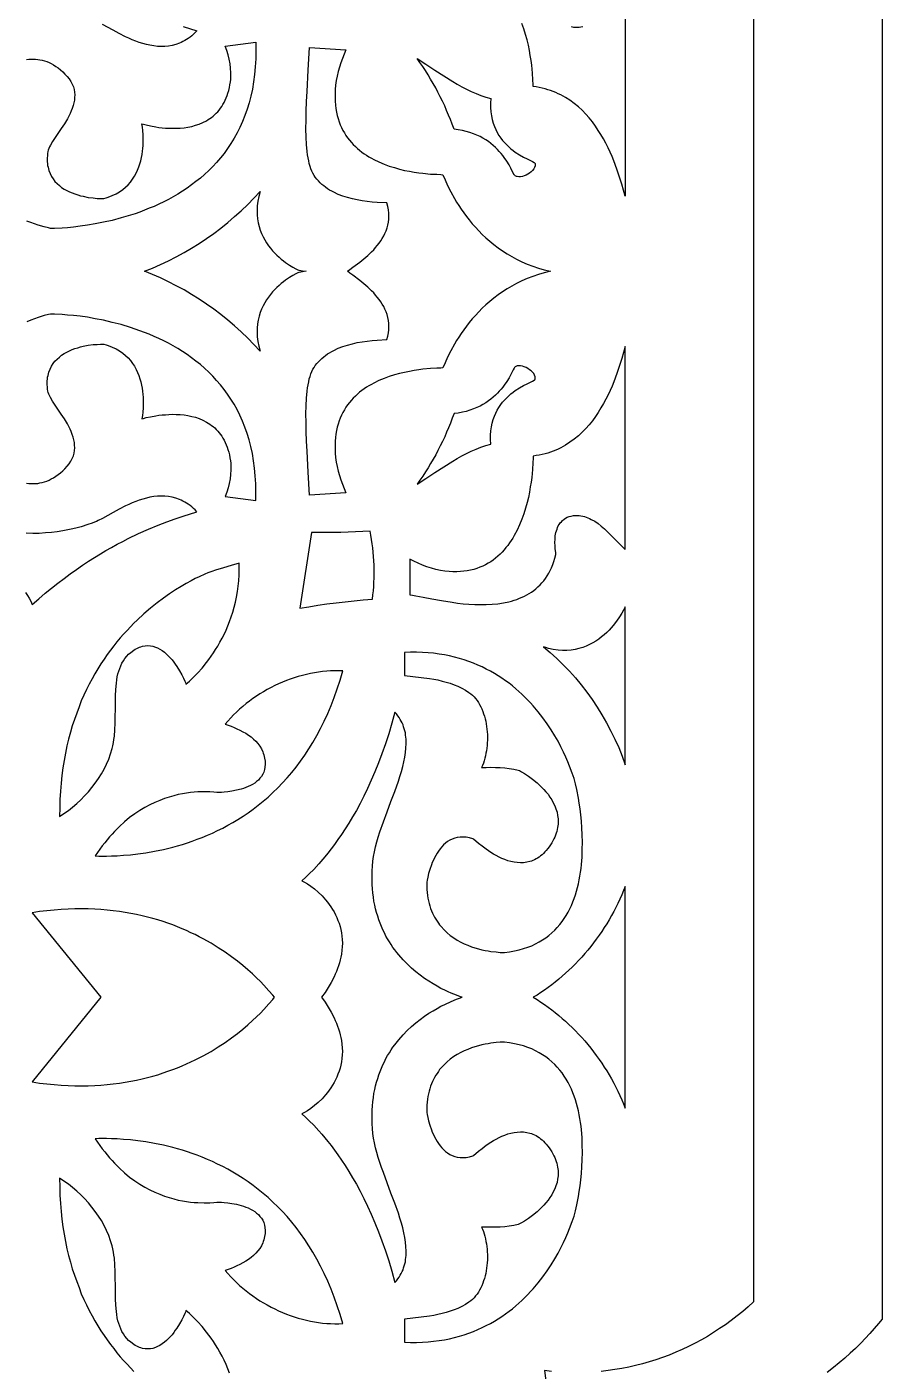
# Model space of a CAD drawing. Extents: x -75 to 75, y -200 to 200.
# Drawn here: x 8.4 to 75, y -142 to -37.4 of the extents above; entities that cross this region are included whole.
import ezdxf

# ---------------------------------------------------------------- set-up
doc = ezdxf.new("R2010")
doc.units = 0
doc.layers.add('LAYER_1', color=18, linetype='CONTINUOUS')
doc.layers.add('LAYER_10', color=140, linetype='CONTINUOUS')

msp = doc.modelspace()

# ---------------------------------------------------------------- linework, layer by layer
at = {"layer": 'LAYER_1'}
for points in [[(55, -34.83), (55, -50.6), (54.73, -49.68), (54.55, -49.12), (54.35, -48.51), (54.1, -47.86), (53.97, -47.53), (53.82, -47.19), (53.66, -46.85), (53.49, -46.5), (53.31, -46.16), (53.11, -45.82), (52.9, -45.49), (52.68, -45.16), (52.45, -44.84), (52.2, -44.52), (51.93, -44.22), (51.65, -43.93), (51.35, -43.66), (51.03, -43.4), (50.7, -43.15), (50.35, -42.93), (50.17, -42.83), (49.98, -42.73), (49.79, -42.64), (49.59, -42.55), (49.39, -42.47), (49.18, -42.39), (48.97, -42.33), (48.76, -42.26), (48.53, -42.21), (48.31, -42.16), (48.08, -42.12), (47.84, -42.09), (47.84, -41.92), (47.82, -41.56), (47.79, -41.05), (47.72, -40.42), (47.67, -40.06), (47.61, -39.68), (47.54, -39.29), (47.46, -38.88), (47.36, -38.46), (47.24, -38.03), (47.1, -37.61), (46.95, -37.18)], [(20.6, -37.42), (21.66, -37.76), (21.53, -37.89), (21.4, -38.02), (21.27, -38.13), (21.14, -38.24), (21, -38.34), (20.87, -38.43), (20.73, -38.51), (20.59, -38.59), (20.45, -38.66), (20.31, -38.72), (20.03, -38.82), (19.75, -38.89), (19.46, -38.95), (19.17, -38.97), (18.89, -38.98), (18.6, -38.96), (18.31, -38.93), (18.02, -38.88), (17.74, -38.82), (17.46, -38.74), (17.18, -38.65), (16.91, -38.55), (16.64, -38.44), (16.37, -38.33), (16.11, -38.21), (15.62, -37.96), (15.15, -37.71), (14.34, -37.25)], [(50.8, -37.42), (50.98, -37.46), (51.13, -37.47), (51.27, -37.47), (51.41, -37.47), (51.55, -37.45), (51.69, -37.42)], [(8.42, -39.99), (8.59, -39.96), (8.76, -39.95), (8.94, -39.95), (9.11, -39.95), (9.29, -39.97), (9.46, -40), (9.64, -40.03), (9.81, -40.08), (9.99, -40.14), (10.17, -40.22), (10.34, -40.3), (10.52, -40.4), (10.7, -40.52), (10.87, -40.64), (11.05, -40.78), (11.23, -40.94), (11.4, -41.11), (11.58, -41.3), (11.74, -41.49), (11.87, -41.7), (11.98, -41.9), (12.06, -42.1), (12.12, -42.31), (12.16, -42.52), (12.17, -42.73), (12.16, -42.94), (12.14, -43.15), (12.1, -43.36), (12.05, -43.57), (11.98, -43.78), (11.9, -43.98), (11.81, -44.19), (11.71, -44.39), (11.6, -44.59), (11.37, -44.98), (11.12, -45.36), (10.65, -46.05), (10.44, -46.36), (10.27, -46.65), (10.2, -46.78), (10.14, -46.91), (10.1, -47.02), (10.07, -47.13), (10.05, -47.3), (10.04, -47.47), (10.03, -47.63), (10.03, -47.78), (10.03, -47.93), (10.04, -48.08), (10.06, -48.22), (10.09, -48.35), (10.12, -48.48), (10.16, -48.61), (10.25, -48.85), (10.36, -49.07), (10.48, -49.27), (10.63, -49.46), (10.79, -49.63), (10.97, -49.79), (11.15, -49.93), (11.34, -50.06), (11.55, -50.17), (11.76, -50.27), (11.97, -50.36), (12.18, -50.44), (12.4, -50.51), (12.61, -50.57), (12.82, -50.62), (13.22, -50.7), (13.59, -50.75), (13.91, -50.78), (14.17, -50.79), (14.35, -50.79), (14.43, -50.78), (14.61, -50.73), (14.77, -50.68), (15.09, -50.56), (15.38, -50.43), (15.65, -50.27), (15.9, -50.1), (16.12, -49.92), (16.32, -49.72), (16.51, -49.51), (16.67, -49.29), (16.82, -49.06), (16.94, -48.83), (17.06, -48.59), (17.15, -48.34), (17.24, -48.1), (17.31, -47.85), (17.36, -47.61), (17.41, -47.36), (17.45, -47.12), (17.47, -46.89), (17.49, -46.66), (17.5, -46.23), (17.5, -45.84), (17.47, -45.51), (17.45, -45.25), (17.4, -44.98), (17.51, -45.01), (17.73, -45.07), (18.06, -45.15), (18.47, -45.22), (18.71, -45.26), (18.96, -45.29), (19.22, -45.31), (19.49, -45.33), (19.78, -45.33), (20.07, -45.33), (20.37, -45.31), (20.67, -45.29), (20.97, -45.24), (21.27, -45.18), (21.56, -45.1), (21.86, -45), (22.14, -44.88), (22.42, -44.74), (22.56, -44.66), (22.69, -44.57), (22.82, -44.48), (22.94, -44.38), (23.06, -44.27), (23.18, -44.16), (23.3, -44.04), (23.41, -43.91), (23.51, -43.77), (23.61, -43.63), (23.7, -43.48), (23.79, -43.32), (23.88, -43.15), (23.95, -42.97), (24.02, -42.78), (24.09, -42.59), (24.15, -42.38), (24.2, -42.17), (24.24, -41.95), (24.28, -41.71), (24.3, -41.54), (24.31, -41.37), (24.32, -41.01), (24.29, -40.66), (24.25, -40.31), (24.18, -39.96), (24.1, -39.61), (23.99, -39.27), (23.87, -38.95), (26.25, -38.64), (26.26, -39.29), (26.25, -39.93), (26.21, -40.55), (26.16, -41.14), (26.08, -41.72), (25.99, -42.28), (25.87, -42.82), (25.73, -43.34), (25.58, -43.85), (25.41, -44.34), (25.22, -44.81), (25.02, -45.26), (24.8, -45.69), (24.57, -46.11), (24.32, -46.52), (24.06, -46.91), (23.79, -47.28), (23.51, -47.64), (23.21, -47.98), (22.91, -48.31), (22.59, -48.62), (22.27, -48.92), (21.94, -49.21), (21.6, -49.48), (21.26, -49.74), (20.91, -49.99), (20.55, -50.22), (20.19, -50.45), (19.83, -50.66), (19.46, -50.86), (19.09, -51.05), (18.72, -51.23), (18.35, -51.4), (17.97, -51.55), (17.6, -51.7), (17.23, -51.84), (16.86, -51.97), (16.5, -52.09), (15.78, -52.3), (15.08, -52.49), (14.4, -52.64), (13.75, -52.77), (13.15, -52.87), (12.58, -52.95), (12.06, -53.02), (11.6, -53.06), (11.19, -53.09), (10.59, -53.12), (10.29, -53.11), (10.13, -53.08), (9.8, -53), (9.33, -52.86), (9.05, -52.77), (8.75, -52.66), (8.43, -52.54)], [(8.42, -72.92), (8.59, -72.94), (8.76, -72.95), (8.94, -72.96), (9.11, -72.95), (9.29, -72.94), (9.46, -72.91), (9.64, -72.87), (9.81, -72.82), (9.99, -72.76), (10.17, -72.69), (10.34, -72.6), (10.52, -72.5), (10.7, -72.39), (10.87, -72.26), (11.05, -72.12), (11.23, -71.97), (11.4, -71.8), (11.58, -71.61), (11.74, -71.41), (11.87, -71.21), (11.98, -71.01), (12.06, -70.8), (12.12, -70.59), (12.16, -70.39), (12.17, -70.18), (12.16, -69.97), (12.14, -69.76), (12.1, -69.55), (12.05, -69.34), (11.98, -69.13), (11.9, -68.92), (11.81, -68.72), (11.71, -68.52), (11.6, -68.32), (11.37, -67.93), (11.12, -67.55), (10.65, -66.85), (10.44, -66.54), (10.27, -66.26), (10.2, -66.12), (10.14, -66), (10.1, -65.88), (10.07, -65.78), (10.05, -65.61), (10.04, -65.44), (10.03, -65.28), (10.03, -65.12), (10.03, -64.97), (10.04, -64.83), (10.06, -64.69), (10.09, -64.55), (10.12, -64.42), (10.16, -64.29), (10.25, -64.06), (10.36, -63.84), (10.48, -63.63), (10.63, -63.45), (10.79, -63.28), (10.97, -63.12), (11.15, -62.98), (11.34, -62.85), (11.55, -62.73), (11.76, -62.63), (11.97, -62.54), (12.18, -62.46), (12.4, -62.39), (12.61, -62.33), (12.82, -62.28), (13.22, -62.2), (13.59, -62.15), (13.91, -62.13), (14.17, -62.12), (14.35, -62.12), (14.43, -62.12), (14.61, -62.17), (14.77, -62.22), (15.09, -62.34), (15.38, -62.48), (15.65, -62.63), (15.9, -62.81), (16.12, -62.99), (16.32, -63.19), (16.51, -63.4), (16.67, -63.62), (16.82, -63.84), (16.94, -64.08), (17.06, -64.32), (17.15, -64.56), (17.24, -64.81), (17.31, -65.05), (17.36, -65.3), (17.41, -65.54), (17.45, -65.78), (17.47, -66.02), (17.49, -66.25), (17.5, -66.68), (17.5, -67.07), (17.47, -67.4), (17.45, -67.66), (17.4, -67.93), (17.51, -67.89), (17.73, -67.83), (18.06, -67.76), (18.47, -67.68), (18.71, -67.65), (18.96, -67.62), (19.22, -67.6), (19.49, -67.58), (19.78, -67.57), (20.07, -67.58), (20.37, -67.59), (20.67, -67.62), (20.97, -67.66), (21.27, -67.73), (21.56, -67.8), (21.86, -67.9), (22.14, -68.02), (22.42, -68.17), (22.56, -68.25), (22.69, -68.33), (22.82, -68.43), (22.94, -68.53), (23.06, -68.63), (23.18, -68.75), (23.3, -68.87), (23.41, -69), (23.51, -69.13), (23.61, -69.28), (23.7, -69.43), (23.79, -69.59), (23.88, -69.76), (23.95, -69.94), (24.02, -70.12), (24.09, -70.32), (24.15, -70.52), (24.2, -70.73), (24.24, -70.96), (24.28, -71.19), (24.3, -71.36), (24.31, -71.54), (24.32, -71.89), (24.29, -72.25), (24.25, -72.6), (24.18, -72.95), (24.1, -73.29), (23.99, -73.63), (23.87, -73.96), (26.25, -74.27), (26.26, -73.61), (26.25, -72.98), (26.21, -72.36), (26.16, -71.76), (26.08, -71.18), (25.99, -70.63), (25.87, -70.08), (25.73, -69.56), (25.58, -69.06), (25.41, -68.57), (25.22, -68.1), (25.02, -67.65), (24.8, -67.21), (24.57, -66.79), (24.32, -66.39), (24.06, -66), (23.79, -65.63), (23.51, -65.27), (23.21, -64.93), (22.91, -64.6), (22.59, -64.29), (22.27, -63.99), (21.94, -63.7), (21.6, -63.43), (21.26, -63.17), (20.91, -62.92), (20.55, -62.68), (20.19, -62.46), (19.83, -62.25), (19.46, -62.05), (19.09, -61.86), (18.72, -61.68), (18.35, -61.51), (17.97, -61.35), (17.6, -61.2), (17.23, -61.07), (16.86, -60.94), (16.5, -60.82), (15.78, -60.6), (15.08, -60.42), (14.4, -60.26), (13.75, -60.14), (13.15, -60.03), (12.58, -59.95), (12.06, -59.89), (11.6, -59.85), (11.19, -59.82), (10.59, -59.79), (10.29, -59.79), (10.13, -59.82), (9.8, -59.9), (9.33, -60.04), (9.05, -60.14), (8.75, -60.24), (8.43, -60.37)], [(8.34, -81.44), (8.48, -81.65), (8.61, -81.87), (8.74, -82.1), (8.86, -82.35), (9.37, -81.91), (9.87, -81.49), (10.36, -81.08), (10.85, -80.7), (11.34, -80.33), (11.82, -79.97), (12.3, -79.63), (12.77, -79.31), (13.24, -79), (13.7, -78.71), (14.16, -78.43), (14.6, -78.17), (15.04, -77.92), (15.48, -77.68), (15.9, -77.45), (16.32, -77.24), (17.13, -76.85), (17.91, -76.5), (18.65, -76.19), (19.34, -75.92), (19.99, -75.69), (20.6, -75.48), (21.66, -75.15), (21.53, -75.01), (21.4, -74.89), (21.27, -74.77), (21.14, -74.67), (21, -74.57), (20.87, -74.48), (20.73, -74.39), (20.59, -74.32), (20.45, -74.25), (20.31, -74.19), (20.03, -74.09), (19.75, -74.01), (19.46, -73.96), (19.17, -73.93), (18.89, -73.93), (18.6, -73.94), (18.31, -73.97), (18.02, -74.02), (17.74, -74.09), (17.46, -74.17), (17.18, -74.26), (16.91, -74.35), (16.64, -74.46), (16.37, -74.58), (16.11, -74.7), (15.62, -74.95), (15.15, -75.2), (14.34, -75.66), (14, -75.83), (13.85, -75.9), (13.71, -75.96), (13.53, -76.03), (13.18, -76.15), (12.66, -76.31), (12.35, -76.39), (12.01, -76.48), (11.64, -76.56), (11.24, -76.64), (10.81, -76.7), (10.36, -76.76), (9.9, -76.8), (9.41, -76.83), (8.91, -76.83), (8.4, -76.81)], [(24.22, -142.13), (24.08, -141.79), (23.94, -141.45), (23.79, -141.13), (23.63, -140.82), (23.47, -140.51), (23.3, -140.22), (23.13, -139.94), (22.96, -139.68), (22.78, -139.42), (22.61, -139.18), (22.43, -138.94), (22.08, -138.51), (21.74, -138.13), (21.41, -137.79), (21.1, -137.5), (20.82, -137.26), (20.8, -137.33), (20.73, -137.49), (20.63, -137.72), (20.49, -137.99), (20.31, -138.3), (20.11, -138.63), (19.99, -138.8), (19.87, -138.97), (19.74, -139.14), (19.6, -139.3), (19.45, -139.45), (19.3, -139.6), (19.14, -139.73), (18.97, -139.86), (18.8, -139.97), (18.62, -140.07), (18.44, -140.14), (18.25, -140.2), (18.05, -140.24), (17.85, -140.25), (17.64, -140.24), (17.43, -140.2), (17.32, -140.17), (17.21, -140.13), (17.1, -140.09), (16.99, -140.03), (16.88, -139.97), (16.77, -139.9), (16.53, -139.73), (16.36, -139.59), (16.21, -139.43), (16.07, -139.26), (15.95, -139.08), (15.84, -138.89), (15.75, -138.69), (15.67, -138.48), (15.59, -138.27), (15.53, -138.05), (15.48, -137.82), (15.44, -137.58), (15.41, -137.34), (15.36, -136.85), (15.34, -136.34), (15.33, -135.29), (15.32, -134.76), (15.32, -134.23), (15.29, -133.71), (15.25, -133.2), (15.22, -132.95), (15.18, -132.71), (15.14, -132.47), (15.08, -132.24), (14.96, -131.83), (14.81, -131.43), (14.64, -131.03), (14.45, -130.65), (14.24, -130.27), (14.01, -129.91), (13.77, -129.55), (13.5, -129.21), (13.23, -128.88), (12.94, -128.56), (12.63, -128.26), (12.32, -127.97), (12, -127.7), (11.67, -127.44), (11.33, -127.2), (10.99, -126.97), (11, -127.64), (11.02, -128.29), (11.05, -128.93), (11.11, -129.55), (11.17, -130.15), (11.25, -130.75), (11.34, -131.33), (11.45, -131.89), (11.56, -132.45), (11.69, -132.99), (11.83, -133.51), (11.98, -134.02), (12.15, -134.52), (12.32, -135.01), (12.5, -135.48), (12.68, -135.95), (12.88, -136.39), (13.09, -136.83), (13.3, -137.25), (13.52, -137.67), (13.74, -138.07), (13.97, -138.46), (14.21, -138.83), (14.45, -139.2), (14.7, -139.55), (14.95, -139.89), (15.2, -140.22), (15.45, -140.54), (15.71, -140.85), (15.97, -141.15), (16.24, -141.44), (16.5, -141.72), (16.76, -141.99)]]:
    msp.add_lwpolyline(points, dxfattribs=at)
for points in [[(33.39, -56.45), (33.58, -56.31), (33.8, -56.14), (34.35, -55.73), (34.66, -55.49), (34.97, -55.22), (35.27, -54.93), (35.43, -54.77), (35.57, -54.61), (35.71, -54.44), (35.85, -54.27), (35.98, -54.08), (36.1, -53.9), (36.21, -53.7), (36.3, -53.5), (36.39, -53.3), (36.47, -53.08), (36.53, -52.86), (36.57, -52.64), (36.6, -52.4), (36.61, -52.16), (36.6, -51.92), (36.57, -51.67), (36.52, -51.41), (36.45, -51.14), (35.7, -51.1), (35.31, -51.07), (34.93, -51.02), (34.54, -50.97), (34.15, -50.9), (33.77, -50.82), (33.39, -50.72), (33.03, -50.6), (32.67, -50.47), (32.32, -50.31), (32.16, -50.22), (32, -50.13), (31.84, -50.03), (31.68, -49.92), (31.54, -49.81), (31.39, -49.69), (31.26, -49.56), (31.13, -49.42), (31, -49.28), (30.88, -49.13), (30.79, -48.99), (30.7, -48.83), (30.62, -48.67), (30.54, -48.48), (30.48, -48.29), (30.42, -48.08), (30.37, -47.87), (30.32, -47.63), (30.28, -47.39), (30.25, -47.14), (30.2, -46.59), (30.17, -46.01), (30.16, -45.38), (30.17, -44.71), (30.18, -44), (30.21, -43.26), (30.25, -42.48), (30.34, -40.82), (30.44, -39.05), (33.26, -39.24), (33.12, -39.57), (32.99, -39.9), (32.87, -40.24), (32.76, -40.58), (32.66, -40.92), (32.58, -41.27), (32.51, -41.62), (32.46, -41.97), (32.44, -42.31), (32.42, -42.62), (32.42, -42.93), (32.43, -43.23), (32.45, -43.52), (32.49, -43.8), (32.54, -44.07), (32.59, -44.33), (32.66, -44.58), (32.74, -44.82), (32.83, -45.05), (32.93, -45.27), (33.03, -45.49), (33.15, -45.69), (33.27, -45.89), (33.4, -46.08), (33.54, -46.26), (33.69, -46.43), (33.84, -46.59), (34, -46.75), (34.16, -46.9), (34.33, -47.04), (34.51, -47.18), (34.69, -47.31), (34.87, -47.43), (35.06, -47.55), (35.25, -47.66), (35.44, -47.76), (35.83, -47.95), (36.23, -48.12), (36.63, -48.27), (37.04, -48.39), (37.43, -48.5), (37.83, -48.6), (38.21, -48.67), (38.58, -48.74), (38.93, -48.79), (39.26, -48.83), (39.86, -48.89), (40.33, -48.91), (40.66, -48.93), (40.82, -48.94), (40.98, -49.34), (41.18, -49.79), (41.42, -50.28), (41.71, -50.8), (41.87, -51.07), (42.05, -51.34), (42.23, -51.62), (42.43, -51.9), (42.64, -52.18), (42.86, -52.46), (43.09, -52.75), (43.34, -53.03), (43.6, -53.3), (43.87, -53.58), (44.16, -53.85), (44.46, -54.11), (44.77, -54.37), (45.1, -54.62), (45.44, -54.86), (45.8, -55.09), (46.17, -55.31), (46.55, -55.52), (46.95, -55.71), (47.37, -55.89), (47.8, -56.06), (48.24, -56.21), (48.7, -56.34), (49.18, -56.45), (48.7, -56.57), (48.24, -56.7), (47.8, -56.85), (47.37, -57.02), (46.95, -57.2), (46.55, -57.39), (46.17, -57.6), (45.8, -57.82), (45.44, -58.05), (45.1, -58.29), (44.77, -58.54), (44.46, -58.79), (44.16, -59.06), (43.87, -59.33), (43.6, -59.6), (43.34, -59.88), (43.09, -60.16), (42.86, -60.44), (42.64, -60.73), (42.43, -61.01), (42.23, -61.29), (42.05, -61.57), (41.87, -61.84), (41.71, -62.11), (41.42, -62.63), (41.18, -63.12), (40.98, -63.57), (40.82, -63.97), (40.66, -63.98), (40.33, -63.99), (39.86, -64.02), (39.26, -64.07), (38.93, -64.12), (38.58, -64.17), (38.21, -64.23), (37.83, -64.31), (37.43, -64.4), (37.04, -64.51), (36.63, -64.64), (36.23, -64.79), (35.83, -64.95), (35.44, -65.14), (35.25, -65.25), (35.06, -65.36), (34.87, -65.47), (34.69, -65.6), (34.51, -65.73), (34.33, -65.86), (34.16, -66), (34, -66.15), (33.84, -66.31), (33.69, -66.48), (33.54, -66.65), (33.4, -66.83), (33.27, -67.02), (33.15, -67.22), (33.03, -67.42), (32.93, -67.63), (32.83, -67.86), (32.74, -68.09), (32.66, -68.33), (32.59, -68.58), (32.54, -68.84), (32.49, -69.11), (32.45, -69.38), (32.43, -69.67), (32.42, -69.97), (32.42, -70.28), (32.44, -70.6), (32.46, -70.93), (32.51, -71.29), (32.58, -71.64), (32.66, -71.98), (32.76, -72.33), (32.87, -72.67), (32.99, -73.01), (33.12, -73.34), (33.26, -73.67), (30.44, -73.85), (30.34, -72.08), (30.25, -70.43), (30.21, -69.65), (30.18, -68.9), (30.17, -68.2), (30.16, -67.53), (30.17, -66.9), (30.2, -66.31), (30.25, -65.77), (30.28, -65.51), (30.32, -65.27), (30.37, -65.04), (30.42, -64.82), (30.48, -64.62), (30.54, -64.42), (30.62, -64.24), (30.7, -64.07), (30.79, -63.92), (30.88, -63.77), (31, -63.62), (31.13, -63.48), (31.26, -63.35), (31.39, -63.22), (31.54, -63.1), (31.68, -62.99), (31.84, -62.88), (32, -62.78), (32.16, -62.69), (32.32, -62.6), (32.67, -62.44), (33.03, -62.3), (33.39, -62.19), (33.77, -62.09), (34.15, -62), (34.54, -61.94), (34.93, -61.88), (35.31, -61.84), (35.7, -61.81), (36.45, -61.76), (36.52, -61.5), (36.57, -61.24), (36.6, -60.99), (36.61, -60.74), (36.6, -60.5), (36.57, -60.27), (36.53, -60.04), (36.47, -59.82), (36.39, -59.61), (36.3, -59.4), (36.21, -59.2), (36.1, -59.01), (35.98, -58.82), (35.85, -58.64), (35.71, -58.46), (35.57, -58.3), (35.43, -58.13), (35.27, -57.98), (34.97, -57.68), (34.66, -57.42), (34.35, -57.17), (33.8, -56.76), (33.58, -56.6)], [(46.6, -49.09), (46.54, -49.07), (46.48, -49.05), (46.43, -49.02), (46.39, -48.98), (46.35, -48.93), (46.29, -48.81), (46.1, -48.42), (45.96, -48.17), (45.79, -47.89), (45.59, -47.6), (45.47, -47.44), (45.34, -47.29), (45.2, -47.13), (45.06, -46.97), (44.9, -46.82), (44.73, -46.67), (44.55, -46.52), (44.35, -46.37), (44.15, -46.23), (43.93, -46.1), (43.7, -45.98), (43.45, -45.86), (43.19, -45.75), (42.92, -45.65), (42.63, -45.57), (42.33, -45.5), (42.01, -45.44), (41.68, -45.39), (41.54, -45.02), (41.4, -44.66), (41.26, -44.3), (41.1, -43.94), (40.95, -43.58), (40.78, -43.23), (40.61, -42.88), (40.43, -42.53), (40.25, -42.19), (40.06, -41.85), (39.86, -41.51), (39.66, -41.18), (39.45, -40.85), (39.24, -40.53), (39.02, -40.21), (38.8, -39.9), (39.49, -40.35), (40.18, -40.8), (40.88, -41.26), (41.58, -41.69), (41.93, -41.9), (42.29, -42.1), (42.66, -42.29), (43.02, -42.46), (43.39, -42.63), (43.77, -42.77), (44.15, -42.91), (44.54, -43.02), (44.52, -43.38), (44.52, -43.72), (44.54, -44.04), (44.59, -44.35), (44.65, -44.65), (44.73, -44.92), (44.82, -45.18), (44.93, -45.43), (45.04, -45.66), (45.17, -45.88), (45.31, -46.09), (45.46, -46.28), (45.62, -46.46), (45.78, -46.62), (45.94, -46.78), (46.11, -46.92), (46.27, -47.05), (46.44, -47.18), (46.77, -47.39), (47.08, -47.57), (47.36, -47.71), (47.79, -47.92), (47.92, -47.98), (47.95, -48.01), (47.97, -48.03), (47.98, -48.08), (47.99, -48.14), (47.99, -48.2), (47.98, -48.26), (47.94, -48.38), (47.88, -48.49), (47.79, -48.6), (47.68, -48.71), (47.56, -48.81), (47.43, -48.89), (47.29, -48.97), (47.14, -49.03), (47, -49.07), (46.86, -49.1), (46.72, -49.11)], [(17.6, -56.45), (18.23, -56.2), (18.85, -55.93), (19.46, -55.64), (20.07, -55.33), (20.67, -55), (21.26, -54.66), (21.85, -54.29), (22.42, -53.91), (22.99, -53.51), (23.54, -53.09), (24.08, -52.65), (24.61, -52.2), (25.12, -51.74), (25.63, -51.26), (26.11, -50.76), (26.59, -50.25), (26.49, -50.64), (26.42, -51.01), (26.37, -51.37), (26.36, -51.71), (26.36, -52.05), (26.39, -52.36), (26.45, -52.67), (26.51, -52.96), (26.6, -53.24), (26.7, -53.51), (26.82, -53.77), (26.95, -54.01), (27.09, -54.24), (27.24, -54.46), (27.4, -54.66), (27.56, -54.85), (27.73, -55.03), (27.9, -55.2), (28.07, -55.36), (28.24, -55.51), (28.4, -55.64), (28.57, -55.76), (28.87, -55.97), (29.14, -56.13), (29.36, -56.25), (29.52, -56.33), (29.6, -56.36), (29.75, -56.39), (29.89, -56.41), (30.18, -56.45), (29.89, -56.5), (29.75, -56.52), (29.6, -56.55), (29.52, -56.58), (29.36, -56.65), (29.14, -56.77), (28.87, -56.94), (28.57, -57.14), (28.4, -57.27), (28.24, -57.4), (28.07, -57.55), (27.9, -57.7), (27.73, -57.87), (27.56, -58.05), (27.4, -58.25), (27.24, -58.45), (27.09, -58.67), (26.95, -58.9), (26.82, -59.14), (26.7, -59.39), (26.6, -59.66), (26.51, -59.94), (26.45, -60.24), (26.39, -60.54), (26.36, -60.86), (26.36, -61.19), (26.37, -61.54), (26.42, -61.9), (26.49, -62.27), (26.59, -62.65), (26.11, -62.14), (25.63, -61.65), (25.12, -61.17), (24.61, -60.7), (24.08, -60.25), (23.54, -59.82), (22.99, -59.4), (22.42, -59), (21.85, -58.62), (21.26, -58.25), (20.67, -57.9), (20.07, -57.57), (19.46, -57.26), (18.85, -56.97), (18.23, -56.7)], [(55, -62.31), (54.73, -63.22), (54.55, -63.78), (54.35, -64.4), (54.1, -65.05), (53.97, -65.38), (53.82, -65.72), (53.66, -66.06), (53.49, -66.4), (53.31, -66.74), (53.11, -67.08), (52.9, -67.42), (52.68, -67.75), (52.45, -68.07), (52.2, -68.38), (51.93, -68.68), (51.65, -68.97), (51.35, -69.25), (51.03, -69.51), (50.7, -69.75), (50.35, -69.97), (50.17, -70.08), (49.98, -70.18), (49.79, -70.27), (49.59, -70.36), (49.39, -70.44), (49.18, -70.51), (48.97, -70.58), (48.76, -70.64), (48.53, -70.7), (48.31, -70.74), (48.08, -70.78), (47.84, -70.82), (47.84, -70.99), (47.82, -71.35), (47.79, -71.85), (47.72, -72.49), (47.67, -72.84), (47.61, -73.22), (47.54, -73.62), (47.46, -74.03), (47.36, -74.44), (47.24, -74.87), (47.1, -75.3), (46.95, -75.73), (46.78, -76.16), (46.59, -76.58), (46.37, -76.99), (46.25, -77.19), (46.13, -77.38), (46, -77.57), (45.86, -77.76), (45.72, -77.94), (45.57, -78.12), (45.42, -78.29), (45.26, -78.45), (45.09, -78.61), (44.91, -78.75), (44.73, -78.9), (44.54, -79.03), (44.34, -79.15), (44.13, -79.27), (43.91, -79.37), (43.69, -79.47), (43.46, -79.55), (43.22, -79.63), (42.97, -79.69), (42.71, -79.74), (42.45, -79.78), (42.17, -79.8), (41.89, -79.82), (41.59, -79.81), (41.29, -79.8), (40.97, -79.77), (40.62, -79.72), (40.27, -79.64), (39.92, -79.54), (39.57, -79.43), (39.23, -79.3), (38.89, -79.15), (38.56, -79), (38.23, -78.83), (38.23, -81.61), (38.45, -81.64), (38.7, -81.68), (39.28, -81.79), (39.96, -81.92), (40.71, -82.06), (41.53, -82.19), (41.96, -82.25), (42.4, -82.3), (42.84, -82.33), (43.29, -82.36), (43.74, -82.37), (44.19, -82.36), (44.64, -82.34), (45.08, -82.3), (45.52, -82.23), (45.95, -82.14), (46.16, -82.09), (46.37, -82.03), (46.57, -81.96), (46.77, -81.88), (46.97, -81.8), (47.16, -81.71), (47.35, -81.61), (47.53, -81.5), (47.71, -81.39), (47.88, -81.27), (48.05, -81.13), (48.21, -80.99), (48.37, -80.84), (48.52, -80.68), (48.66, -80.51), (48.8, -80.33), (48.93, -80.14), (49.05, -79.93), (49.16, -79.72), (49.27, -79.5), (49.37, -79.26), (49.45, -79.01), (49.53, -78.75), (49.6, -78.48), (49.6, -78.43), (49.59, -78.33), (49.55, -78), (49.54, -77.79), (49.53, -77.55), (49.54, -77.29), (49.56, -77.03), (49.61, -76.76), (49.65, -76.63), (49.69, -76.5), (49.74, -76.37), (49.79, -76.25), (49.86, -76.13), (49.94, -76.02), (50.03, -75.92), (50.13, -75.82), (50.24, -75.73), (50.36, -75.65), (50.49, -75.58), (50.64, -75.53), (50.8, -75.48), (50.98, -75.45), (51.13, -75.43), (51.27, -75.43), (51.41, -75.44), (51.55, -75.46), (51.69, -75.48), (51.83, -75.52), (51.96, -75.56), (52.1, -75.61), (52.23, -75.67), (52.36, -75.74), (52.63, -75.89), (52.88, -76.07), (53.13, -76.27), (53.38, -76.48), (53.62, -76.7), (54.09, -77.17), (54.55, -77.64), (55, -78.08)], [(46.6, -63.81), (46.54, -63.83), (46.48, -63.85), (46.43, -63.88), (46.39, -63.92), (46.35, -63.98), (46.29, -64.1), (46.1, -64.48), (45.96, -64.73), (45.79, -65.01), (45.59, -65.31), (45.47, -65.46), (45.34, -65.62), (45.2, -65.78), (45.06, -65.93), (44.9, -66.09), (44.73, -66.24), (44.55, -66.39), (44.35, -66.53), (44.15, -66.67), (43.93, -66.8), (43.7, -66.93), (43.45, -67.05), (43.19, -67.15), (42.92, -67.25), (42.63, -67.34), (42.33, -67.41), (42.01, -67.47), (41.68, -67.51), (41.54, -67.88), (41.4, -68.25), (41.26, -68.61), (41.1, -68.97), (40.95, -69.33), (40.78, -69.68), (40.61, -70.03), (40.43, -70.38), (40.25, -70.72), (40.06, -71.06), (39.86, -71.39), (39.66, -71.73), (39.45, -72.05), (39.24, -72.38), (39.02, -72.69), (38.8, -73), (39.49, -72.56), (40.18, -72.1), (40.88, -71.65), (41.58, -71.21), (41.93, -71.01), (42.29, -70.81), (42.66, -70.62), (43.02, -70.44), (43.39, -70.28), (43.77, -70.13), (44.15, -70), (44.54, -69.89), (44.52, -69.53), (44.52, -69.19), (44.54, -68.86), (44.59, -68.55), (44.65, -68.26), (44.73, -67.98), (44.82, -67.72), (44.93, -67.48), (45.04, -67.24), (45.17, -67.03), (45.31, -66.82), (45.46, -66.63), (45.62, -66.45), (45.78, -66.28), (45.94, -66.13), (46.11, -65.98), (46.27, -65.85), (46.44, -65.73), (46.77, -65.51), (47.08, -65.34), (47.36, -65.19), (47.79, -64.99), (47.92, -64.92), (47.95, -64.9), (47.97, -64.88), (47.98, -64.82), (47.99, -64.76), (47.99, -64.7), (47.98, -64.65), (47.94, -64.53), (47.88, -64.41), (47.79, -64.3), (47.68, -64.2), (47.56, -64.1), (47.43, -64.01), (47.29, -63.94), (47.14, -63.88), (47, -63.83), (46.86, -63.8), (46.72, -63.8)], [(34.01, -76.71), (32.87, -76.75), (31.73, -76.76), (30.59, -76.75), (29.67, -82.65), (30.38, -82.53), (31.08, -82.42), (31.79, -82.32), (32.5, -82.22), (33.2, -82.14), (33.91, -82.07), (34.62, -82.01), (35.33, -81.95), (35.37, -81.62), (35.41, -81.29), (35.43, -80.96), (35.45, -80.63), (35.46, -80.3), (35.47, -79.96), (35.47, -79.63), (35.46, -79.29), (35.45, -78.96), (35.42, -78.63), (35.39, -78.29), (35.36, -77.96), (35.32, -77.63), (35.27, -77.3), (35.21, -76.98), (35.15, -76.65)], [(24.35, -79.32), (23.74, -79.5), (23.13, -79.69), (22.83, -79.79), (22.53, -79.9), (22.29, -80), (21.84, -80.21), (21.55, -80.35), (21.22, -80.52), (20.85, -80.72), (20.44, -80.96), (20.01, -81.22), (19.55, -81.52), (19.07, -81.86), (18.58, -82.23), (18.07, -82.64), (17.55, -83.08), (17.02, -83.57), (16.76, -83.82), (16.5, -84.09), (16.24, -84.37), (15.97, -84.66), (15.71, -84.96), (15.45, -85.26), (15.2, -85.58), (14.95, -85.92), (14.7, -86.26), (14.45, -86.61), (14.21, -86.98), (13.97, -87.35), (13.74, -87.74), (13.52, -88.14), (13.3, -88.55), (13.09, -88.98), (12.88, -89.42), (12.68, -89.86), (12.5, -90.33), (12.32, -90.8), (12.15, -91.29), (11.98, -91.79), (11.83, -92.3), (11.69, -92.82), (11.56, -93.36), (11.45, -93.92), (11.34, -94.48), (11.25, -95.06), (11.17, -95.65), (11.11, -96.26), (11.05, -96.88), (11.02, -97.52), (11, -98.17), (10.99, -98.84), (11.33, -98.61), (11.67, -98.37), (12, -98.11), (12.32, -97.84), (12.63, -97.55), (12.94, -97.25), (13.23, -96.93), (13.5, -96.6), (13.77, -96.26), (14.01, -95.9), (14.24, -95.54), (14.45, -95.16), (14.64, -94.78), (14.81, -94.38), (14.96, -93.98), (15.08, -93.57), (15.14, -93.34), (15.18, -93.1), (15.22, -92.86), (15.25, -92.61), (15.29, -92.1), (15.32, -91.58), (15.32, -91.05), (15.33, -90.52), (15.34, -89.47), (15.36, -88.96), (15.41, -88.47), (15.44, -88.23), (15.48, -87.99), (15.53, -87.76), (15.59, -87.54), (15.67, -87.33), (15.75, -87.12), (15.84, -86.92), (15.95, -86.73), (16.07, -86.55), (16.21, -86.38), (16.36, -86.22), (16.53, -86.08), (16.77, -85.91), (16.88, -85.84), (16.99, -85.78), (17.1, -85.72), (17.21, -85.68), (17.32, -85.64), (17.43, -85.61), (17.64, -85.57), (17.85, -85.56), (18.05, -85.57), (18.25, -85.61), (18.44, -85.67), (18.62, -85.74), (18.8, -85.84), (18.97, -85.95), (19.14, -86.07), (19.3, -86.21), (19.45, -86.36), (19.6, -86.51), (19.74, -86.67), (19.87, -86.84), (19.99, -87.01), (20.11, -87.18), (20.31, -87.51), (20.49, -87.82), (20.63, -88.09), (20.73, -88.32), (20.8, -88.48), (20.82, -88.55), (21.1, -88.31), (21.41, -88.02), (21.74, -87.68), (22.08, -87.3), (22.43, -86.87), (22.61, -86.63), (22.78, -86.39), (22.96, -86.13), (23.13, -85.87), (23.3, -85.59), (23.47, -85.3), (23.63, -84.99), (23.79, -84.68), (23.94, -84.36), (24.08, -84.02), (24.22, -83.68), (24.34, -83.32), (24.46, -82.95), (24.57, -82.57), (24.67, -82.18), (24.75, -81.78), (24.82, -81.36), (24.88, -80.94), (24.93, -80.51), (24.95, -80.06), (24.97, -79.61), (24.96, -79.14)], [(55, -82.55), (54.87, -82.81), (54.74, -83.04), (54.56, -83.33), (54.33, -83.66), (54.06, -84), (53.9, -84.18), (53.74, -84.36), (53.56, -84.54), (53.37, -84.71), (53.16, -84.88), (52.95, -85.05), (52.72, -85.2), (52.48, -85.35), (52.23, -85.48), (51.96, -85.6), (51.69, -85.7), (51.4, -85.79), (51.1, -85.86), (50.78, -85.91), (50.46, -85.93), (50.12, -85.93), (49.77, -85.9), (49.4, -85.85), (49.03, -85.77), (48.83, -85.71), (48.64, -85.65), (49.16, -86.09), (49.67, -86.55), (50.17, -87.04), (50.65, -87.55), (51.12, -88.07), (51.57, -88.61), (52, -89.17), (52.42, -89.75), (52.81, -90.34), (53.19, -90.95), (53.55, -91.57), (53.88, -92.2), (54.2, -92.84), (54.49, -93.49), (54.76, -94.15), (55, -94.82)], [(37.82, -86.08), (37.82, -87.88), (38.47, -87.95), (39.13, -88.03), (39.78, -88.12), (40.11, -88.17), (40.43, -88.23), (40.75, -88.31), (41.07, -88.39), (41.38, -88.49), (41.68, -88.6), (41.98, -88.72), (42.28, -88.86), (42.56, -89.02), (42.84, -89.2), (42.98, -89.3), (43.11, -89.42), (43.24, -89.54), (43.36, -89.68), (43.47, -89.82), (43.57, -89.98), (43.67, -90.14), (43.76, -90.31), (43.84, -90.48), (43.92, -90.67), (43.98, -90.85), (44.04, -91.04), (44.1, -91.24), (44.14, -91.44), (44.18, -91.64), (44.21, -91.85), (44.24, -92.06), (44.26, -92.27), (44.27, -92.48), (44.27, -92.69), (44.27, -92.9), (44.26, -93.11), (44.25, -93.32), (44.22, -93.53), (44.2, -93.73), (44.16, -93.93), (44.12, -94.13), (44.07, -94.32), (44.02, -94.51), (43.96, -94.69), (43.89, -94.87), (43.82, -95.04), (44.18, -95.03), (44.54, -95.02), (44.9, -95.03), (45.26, -95.04), (45.62, -95.07), (45.98, -95.11), (46.33, -95.17), (46.68, -95.24), (46.77, -95.28), (46.94, -95.37), (47.17, -95.51), (47.46, -95.71), (47.79, -95.95), (48.14, -96.23), (48.31, -96.39), (48.49, -96.56), (48.66, -96.74), (48.83, -96.93), (48.99, -97.12), (49.14, -97.33), (49.28, -97.55), (49.4, -97.77), (49.52, -98.01), (49.61, -98.25), (49.69, -98.5), (49.74, -98.76), (49.77, -99.02), (49.78, -99.29), (49.77, -99.43), (49.76, -99.57), (49.74, -99.71), (49.71, -99.85), (49.68, -100), (49.63, -100.14), (49.58, -100.29), (49.52, -100.44), (49.45, -100.59), (49.37, -100.74), (49.28, -100.9), (49.18, -101.05), (49.08, -101.2), (48.97, -101.34), (48.86, -101.48), (48.75, -101.6), (48.64, -101.71), (48.53, -101.82), (48.41, -101.91), (48.29, -102), (48.18, -102.08), (48.06, -102.14), (47.94, -102.21), (47.82, -102.26), (47.7, -102.31), (47.57, -102.35), (47.33, -102.4), (47.08, -102.44), (46.84, -102.44), (46.59, -102.43), (46.35, -102.4), (46.1, -102.34), (45.86, -102.28), (45.63, -102.19), (45.4, -102.1), (45.18, -102), (44.96, -101.88), (44.75, -101.77), (44.55, -101.64), (44.18, -101.39), (43.86, -101.15), (43.58, -100.94), (43.37, -100.76), (43.22, -100.63), (43.14, -100.58), (42.88, -100.51), (42.62, -100.46), (42.38, -100.44), (42.15, -100.45), (41.93, -100.48), (41.73, -100.53), (41.53, -100.6), (41.35, -100.69), (41.18, -100.8), (41.02, -100.92), (40.87, -101.06), (40.72, -101.21), (40.59, -101.36), (40.47, -101.53), (40.36, -101.7), (40.25, -101.88), (40.16, -102.06), (40.07, -102.25), (39.99, -102.43), (39.92, -102.61), (39.79, -102.96), (39.7, -103.29), (39.63, -103.57), (39.58, -103.8), (39.56, -103.96), (39.55, -104.03), (39.55, -104.28), (39.56, -104.52), (39.58, -104.75), (39.61, -104.98), (39.65, -105.19), (39.69, -105.4), (39.74, -105.61), (39.8, -105.8), (39.86, -105.99), (39.93, -106.18), (40, -106.35), (40.08, -106.52), (40.17, -106.68), (40.26, -106.84), (40.36, -106.99), (40.46, -107.14), (40.56, -107.28), (40.67, -107.41), (40.9, -107.66), (41.14, -107.89), (41.39, -108.1), (41.66, -108.28), (41.93, -108.45), (42.2, -108.61), (42.48, -108.74), (42.76, -108.86), (43.03, -108.97), (43.31, -109.06), (43.58, -109.13), (43.84, -109.2), (44.09, -109.26), (44.33, -109.3), (44.55, -109.34), (44.95, -109.38), (45.27, -109.41), (45.5, -109.41), (45.61, -109.41), (46, -109.36), (46.38, -109.3), (46.74, -109.22), (47.08, -109.12), (47.41, -109.01), (47.72, -108.89), (48.02, -108.75), (48.3, -108.6), (48.57, -108.44), (48.82, -108.27), (49.06, -108.09), (49.29, -107.89), (49.51, -107.69), (49.71, -107.47), (49.9, -107.25), (50.08, -107.02), (50.25, -106.78), (50.4, -106.54), (50.55, -106.28), (50.68, -106.02), (50.81, -105.76), (50.92, -105.48), (51.03, -105.21), (51.12, -104.93), (51.21, -104.64), (51.29, -104.36), (51.36, -104.07), (51.42, -103.77), (51.47, -103.48), (51.52, -103.18), (51.56, -102.89), (51.59, -102.59), (51.64, -102), (51.66, -101.41), (51.67, -100.84), (51.65, -100.27), (51.63, -99.73), (51.59, -99.2), (51.54, -98.71), (51.48, -98.24), (51.42, -97.81), (51.35, -97.41), (51.23, -96.75), (51.13, -96.3), (51.08, -96.09), (51.02, -95.88), (50.88, -95.48), (50.67, -94.92), (50.54, -94.59), (50.38, -94.23), (50.2, -93.84), (50, -93.43), (49.77, -93), (49.52, -92.56), (49.24, -92.1), (48.93, -91.64), (48.6, -91.18), (48.23, -90.71), (47.84, -90.24), (47.63, -90.01), (47.42, -89.79), (47.19, -89.56), (46.96, -89.34), (46.72, -89.12), (46.48, -88.91), (46.22, -88.69), (45.96, -88.49), (45.69, -88.29), (45.4, -88.09), (45.12, -87.9), (44.82, -87.72), (44.51, -87.55), (44.19, -87.38), (43.87, -87.22), (43.53, -87.07), (43.19, -86.92), (42.84, -86.79), (42.47, -86.67), (42.1, -86.55), (41.72, -86.45), (41.33, -86.36), (40.93, -86.28), (40.51, -86.21), (40.09, -86.15), (39.66, -86.11), (39.22, -86.08), (38.76, -86.07), (38.3, -86.06)], [(32.08, -87.53), (31.77, -87.55), (31.45, -87.58), (31.14, -87.62), (30.82, -87.67), (30.5, -87.73), (30.19, -87.8), (29.88, -87.88), (29.56, -87.96), (29.25, -88.06), (28.94, -88.17), (28.64, -88.28), (28.33, -88.4), (28.03, -88.53), (27.73, -88.67), (27.44, -88.82), (27.15, -88.98), (26.86, -89.14), (26.58, -89.31), (26.3, -89.49), (26.03, -89.68), (25.76, -89.87), (25.5, -90.07), (25.25, -90.28), (25, -90.5), (24.76, -90.72), (24.52, -90.95), (24.3, -91.18), (24.08, -91.42), (23.87, -91.67), (24.33, -91.82), (24.56, -91.92), (24.79, -92.02), (25.02, -92.13), (25.25, -92.25), (25.47, -92.37), (25.68, -92.51), (25.89, -92.66), (26.08, -92.83), (26.26, -93), (26.42, -93.18), (26.57, -93.38), (26.69, -93.59), (26.8, -93.81), (26.84, -93.92), (26.88, -94.04), (26.94, -94.3), (26.98, -94.55), (26.99, -94.78), (26.97, -95), (26.93, -95.2), (26.87, -95.39), (26.79, -95.56), (26.7, -95.73), (26.58, -95.87), (26.46, -96.01), (26.32, -96.13), (26.17, -96.25), (26.01, -96.35), (25.84, -96.44), (25.66, -96.52), (25.48, -96.6), (25.3, -96.66), (25.12, -96.72), (24.75, -96.81), (24.4, -96.88), (24.08, -96.93), (23.8, -96.96), (23.58, -96.97), (23.35, -96.98), (23.23, -96.97), (23, -96.95), (22.67, -96.93), (22.25, -96.92), (21.75, -96.93), (21.47, -96.95), (21.18, -96.98), (20.87, -97.02), (20.55, -97.08), (20.22, -97.14), (19.87, -97.23), (19.52, -97.33), (19.15, -97.45), (18.78, -97.59), (18.4, -97.75), (18.02, -97.93), (17.63, -98.14), (17.23, -98.38), (16.84, -98.64), (16.44, -98.93), (16.05, -99.26), (15.66, -99.61), (15.26, -100), (15.07, -100.21), (14.88, -100.42), (14.69, -100.65), (14.5, -100.88), (14.31, -101.12), (14.12, -101.38), (13.94, -101.64), (13.75, -101.91), (14.05, -101.92), (14.63, -101.92), (15.02, -101.91), (15.46, -101.9), (15.95, -101.86), (16.5, -101.82), (17.09, -101.75), (17.71, -101.66), (18.38, -101.54), (19.08, -101.4), (19.8, -101.22), (20.17, -101.12), (20.55, -101.01), (20.93, -100.89), (21.31, -100.76), (21.7, -100.62), (22.09, -100.47), (22.49, -100.3), (22.88, -100.13), (23.28, -99.94), (23.68, -99.74), (24.08, -99.53), (24.47, -99.31), (24.87, -99.07), (25.27, -98.81), (25.66, -98.55), (26.06, -98.27), (26.45, -97.97), (26.83, -97.66), (27.22, -97.33), (27.59, -96.98), (27.97, -96.62), (28.33, -96.24), (28.69, -95.85), (29.05, -95.43), (29.4, -95), (29.74, -94.55), (30.07, -94.08), (30.39, -93.59), (30.7, -93.08), (31.01, -92.55), (31.3, -92), (31.58, -91.43), (31.86, -90.83), (32.11, -90.22), (32.36, -89.58), (32.59, -88.92), (32.81, -88.24), (33.02, -87.53), (32.71, -87.52), (32.4, -87.52)], [(36.84, -91.6), (36.6, -92.42), (36.34, -93.2), (36.07, -93.96), (35.8, -94.68), (35.52, -95.37), (35.24, -96.03), (34.95, -96.66), (34.66, -97.26), (34.37, -97.83), (34.08, -98.37), (33.79, -98.88), (33.5, -99.36), (33.21, -99.81), (32.93, -100.24), (32.65, -100.64), (32.38, -101.02), (32.12, -101.37), (31.87, -101.69), (31.62, -101.99), (31.16, -102.52), (30.76, -102.96), (30.41, -103.3), (30.14, -103.57), (29.83, -103.85), (30.05, -103.95), (30.29, -104.09), (30.55, -104.27), (30.83, -104.48), (31.12, -104.73), (31.41, -105.02), (31.55, -105.17), (31.69, -105.33), (31.83, -105.51), (31.97, -105.68), (32.1, -105.87), (32.22, -106.07), (32.34, -106.27), (32.45, -106.48), (32.55, -106.7), (32.65, -106.92), (32.73, -107.15), (32.81, -107.39), (32.87, -107.64), (32.92, -107.89), (32.96, -108.15), (32.98, -108.42), (32.99, -108.69), (32.98, -108.97), (32.96, -109.25), (32.92, -109.55), (32.88, -109.78), (32.82, -110), (32.76, -110.23), (32.69, -110.45), (32.62, -110.67), (32.53, -110.89), (32.44, -111.11), (32.34, -111.32), (32.13, -111.74), (31.89, -112.14), (31.64, -112.53), (31.37, -112.9), (31.64, -113.28), (31.89, -113.67), (32.13, -114.07), (32.34, -114.49), (32.44, -114.7), (32.53, -114.92), (32.62, -115.14), (32.69, -115.36), (32.76, -115.58), (32.82, -115.81), (32.88, -116.03), (32.92, -116.26), (32.96, -116.55), (32.98, -116.84), (32.99, -117.12), (32.98, -117.39), (32.96, -117.66), (32.92, -117.92), (32.87, -118.17), (32.81, -118.42), (32.73, -118.66), (32.65, -118.89), (32.55, -119.11), (32.45, -119.33), (32.34, -119.54), (32.22, -119.74), (32.1, -119.94), (31.97, -120.13), (31.83, -120.3), (31.69, -120.48), (31.55, -120.64), (31.41, -120.79), (31.12, -121.08), (30.83, -121.33), (30.55, -121.54), (30.29, -121.72), (30.05, -121.86), (29.83, -121.96), (30.14, -122.24), (30.41, -122.51), (30.76, -122.85), (31.16, -123.29), (31.39, -123.54), (31.62, -123.82), (31.87, -124.12), (32.12, -124.44), (32.38, -124.79), (32.65, -125.16), (32.93, -125.57), (33.21, -125.99), (33.5, -126.45), (33.79, -126.93), (34.08, -127.44), (34.37, -127.98), (34.66, -128.55), (34.95, -129.15), (35.24, -129.78), (35.52, -130.44), (35.8, -131.13), (36.07, -131.85), (36.34, -132.61), (36.6, -133.39), (36.84, -134.21), (37.08, -135.07), (37.2, -134.94), (37.3, -134.8), (37.4, -134.66), (37.49, -134.52), (37.57, -134.38), (37.64, -134.23), (37.71, -134.09), (37.76, -133.93), (37.81, -133.78), (37.85, -133.62), (37.89, -133.47), (37.91, -133.3), (37.95, -132.97), (37.96, -132.64), (37.94, -132.29), (37.91, -131.94), (37.85, -131.58), (37.78, -131.21), (37.69, -130.84), (37.59, -130.46), (37.47, -130.08), (37.35, -129.7), (37.07, -128.92), (36.77, -128.13), (36.47, -127.34), (36.18, -126.54), (36.04, -126.15), (35.9, -125.76), (35.78, -125.37), (35.67, -124.98), (35.57, -124.6), (35.49, -124.23), (35.42, -123.85), (35.37, -123.49), (35.34, -123.11), (35.31, -122.74), (35.3, -122.38), (35.3, -122.02), (35.31, -121.68), (35.33, -121.34), (35.36, -121.02), (35.4, -120.69), (35.45, -120.38), (35.51, -120.08), (35.58, -119.78), (35.65, -119.49), (35.74, -119.21), (35.83, -118.94), (35.92, -118.67), (36.03, -118.41), (36.14, -118.16), (36.26, -117.91), (36.38, -117.67), (36.51, -117.44), (36.65, -117.22), (36.79, -117), (36.93, -116.79), (37.08, -116.59), (37.39, -116.2), (37.71, -115.83), (38.04, -115.49), (38.37, -115.18), (38.71, -114.89), (39.05, -114.62), (39.39, -114.38), (39.72, -114.15), (40.05, -113.95), (40.36, -113.77), (40.66, -113.6), (40.95, -113.46), (41.46, -113.23), (41.88, -113.06), (42.17, -112.95), (42.32, -112.9), (42.17, -112.86), (41.88, -112.75), (41.46, -112.58), (41.22, -112.48), (40.95, -112.35), (40.66, -112.21), (40.36, -112.04), (40.05, -111.86), (39.72, -111.66), (39.39, -111.43), (39.05, -111.19), (38.71, -110.92), (38.37, -110.63), (38.04, -110.31), (37.71, -109.98), (37.39, -109.61), (37.23, -109.42), (37.08, -109.22), (36.93, -109.02), (36.79, -108.81), (36.65, -108.59), (36.51, -108.37), (36.38, -108.14), (36.26, -107.9), (36.14, -107.65), (36.03, -107.4), (35.92, -107.14), (35.83, -106.87), (35.74, -106.6), (35.65, -106.32), (35.58, -106.03), (35.51, -105.73), (35.45, -105.43), (35.4, -105.11), (35.36, -104.79), (35.33, -104.47), (35.31, -104.13), (35.3, -103.79), (35.3, -103.43), (35.31, -103.07), (35.34, -102.7), (35.37, -102.32), (35.42, -101.96), (35.49, -101.58), (35.57, -101.21), (35.67, -100.82), (35.78, -100.44), (35.9, -100.05), (36.18, -99.27), (36.47, -98.47), (36.77, -97.68), (37.07, -96.89), (37.35, -96.11), (37.47, -95.73), (37.59, -95.35), (37.69, -94.97), (37.78, -94.6), (37.85, -94.23), (37.91, -93.87), (37.94, -93.52), (37.96, -93.17), (37.95, -92.83), (37.93, -92.67), (37.91, -92.51), (37.89, -92.34), (37.85, -92.19), (37.81, -92.03), (37.76, -91.87), (37.71, -91.72), (37.64, -91.57), (37.57, -91.43), (37.49, -91.29), (37.4, -91.15), (37.3, -91.01), (37.2, -90.87), (37.08, -90.74)], [(55, -104.28), (54.87, -104.61), (54.73, -104.94), (54.58, -105.27), (54.43, -105.6), (54.27, -105.92), (54.1, -106.24), (53.93, -106.55), (53.75, -106.87), (53.56, -107.18), (53.37, -107.48), (53.17, -107.79), (52.96, -108.08), (52.75, -108.38), (52.54, -108.67), (52.31, -108.95), (52.09, -109.23), (51.85, -109.51), (51.62, -109.78), (51.37, -110.04), (51.13, -110.3), (50.88, -110.55), (50.62, -110.8), (50.36, -111.04), (50.09, -111.27), (49.82, -111.5), (49.55, -111.72), (49.28, -111.94), (49, -112.15), (48.71, -112.35), (48.43, -112.54), (48.14, -112.73), (47.84, -112.9), (48.14, -113.08), (48.43, -113.27), (48.71, -113.46), (49, -113.66), (49.28, -113.87), (49.55, -114.09), (49.82, -114.31), (50.09, -114.54), (50.36, -114.77), (50.62, -115.01), (50.88, -115.26), (51.13, -115.51), (51.37, -115.77), (51.62, -116.03), (51.85, -116.3), (52.09, -116.58), (52.31, -116.86), (52.54, -117.14), (52.75, -117.43), (52.96, -117.73), (53.17, -118.02), (53.37, -118.33), (53.56, -118.63), (53.75, -118.94), (53.93, -119.25), (54.1, -119.57), (54.27, -119.89), (54.43, -120.21), (54.58, -120.54), (54.73, -120.87), (54.87, -121.2), (55, -121.53)], [(12.18, -106.03), (11.65, -106.05), (11.11, -106.07), (10.56, -106.12), (10, -106.17), (9.43, -106.24), (8.86, -106.33), (14.19, -112.9), (8.86, -119.48), (9.43, -119.57), (10, -119.64), (10.56, -119.69), (11.11, -119.74), (11.65, -119.76), (12.18, -119.78), (12.7, -119.79), (13.22, -119.78), (13.72, -119.76), (14.21, -119.73), (14.7, -119.69), (15.17, -119.64), (15.64, -119.58), (16.09, -119.51), (16.54, -119.43), (16.98, -119.34), (17.41, -119.25), (17.83, -119.15), (18.24, -119.04), (18.64, -118.92), (19.04, -118.79), (19.42, -118.66), (19.79, -118.53), (20.16, -118.39), (20.52, -118.24), (20.87, -118.09), (21.21, -117.93), (21.54, -117.77), (22.17, -117.45), (22.77, -117.11), (23.33, -116.76), (23.86, -116.41), (24.36, -116.06), (24.82, -115.72), (25.25, -115.37), (25.64, -115.04), (26, -114.72), (26.32, -114.42), (26.61, -114.13), (26.87, -113.86), (27.28, -113.41), (27.57, -113.08), (27.72, -112.9), (27.57, -112.73), (27.28, -112.4), (26.87, -111.95), (26.61, -111.68), (26.32, -111.39), (26, -111.09), (25.64, -110.77), (25.25, -110.43), (24.82, -110.09), (24.36, -109.75), (23.86, -109.4), (23.33, -109.05), (22.77, -108.7), (22.17, -108.36), (21.86, -108.2), (21.54, -108.03), (21.21, -107.88), (20.87, -107.72), (20.52, -107.57), (20.16, -107.42), (19.79, -107.28), (19.42, -107.15), (19.04, -107.02), (18.64, -106.89), (18.24, -106.77), (17.83, -106.66), (17.41, -106.56), (16.98, -106.46), (16.54, -106.38), (16.09, -106.3), (15.64, -106.23), (15.17, -106.17), (14.7, -106.12), (14.21, -106.08), (13.72, -106.05), (13.22, -106.03), (12.7, -106.02)], [(45.27, -116.4), (44.95, -116.42), (44.55, -116.47), (44.33, -116.51), (44.09, -116.55), (43.84, -116.61), (43.58, -116.68), (43.31, -116.75), (43.03, -116.84), (42.76, -116.95), (42.48, -117.07), (42.2, -117.2), (41.93, -117.36), (41.66, -117.52), (41.39, -117.71), (41.14, -117.92), (40.9, -118.15), (40.67, -118.4), (40.56, -118.53), (40.46, -118.67), (40.36, -118.82), (40.26, -118.97), (40.17, -119.13), (40.08, -119.29), (40, -119.46), (39.93, -119.63), (39.86, -119.82), (39.8, -120.01), (39.74, -120.2), (39.69, -120.41), (39.65, -120.62), (39.61, -120.83), (39.58, -121.06), (39.56, -121.29), (39.55, -121.53), (39.55, -121.78), (39.56, -121.85), (39.58, -122.01), (39.63, -122.24), (39.7, -122.52), (39.79, -122.85), (39.92, -123.2), (39.99, -123.38), (40.07, -123.56), (40.16, -123.75), (40.25, -123.93), (40.36, -124.11), (40.47, -124.28), (40.59, -124.45), (40.72, -124.6), (40.87, -124.75), (41.02, -124.89), (41.18, -125.01), (41.35, -125.12), (41.53, -125.21), (41.73, -125.28), (41.93, -125.33), (42.15, -125.36), (42.38, -125.37), (42.62, -125.35), (42.88, -125.3), (43.14, -125.23), (43.22, -125.18), (43.37, -125.05), (43.58, -124.87), (43.86, -124.66), (44.18, -124.41), (44.55, -124.17), (44.75, -124.04), (44.96, -123.93), (45.18, -123.81), (45.4, -123.71), (45.63, -123.62), (45.86, -123.53), (46.1, -123.47), (46.35, -123.41), (46.59, -123.38), (46.84, -123.37), (47.08, -123.37), (47.33, -123.41), (47.57, -123.46), (47.7, -123.5), (47.82, -123.55), (47.94, -123.6), (48.06, -123.66), (48.18, -123.73), (48.29, -123.81), (48.41, -123.9), (48.53, -123.99), (48.64, -124.1), (48.75, -124.21), (48.86, -124.33), (48.97, -124.47), (49.08, -124.61), (49.18, -124.76), (49.28, -124.91), (49.37, -125.07), (49.45, -125.22), (49.52, -125.37), (49.58, -125.52), (49.63, -125.67), (49.68, -125.81), (49.71, -125.96), (49.74, -126.1), (49.76, -126.24), (49.77, -126.38), (49.78, -126.52), (49.77, -126.79), (49.74, -127.05), (49.69, -127.31), (49.61, -127.56), (49.52, -127.8), (49.4, -128.04), (49.28, -128.26), (49.14, -128.48), (48.99, -128.68), (48.83, -128.88), (48.66, -129.07), (48.49, -129.25), (48.31, -129.42), (48.14, -129.58), (47.79, -129.86), (47.46, -130.1), (47.17, -130.3), (46.94, -130.44), (46.77, -130.53), (46.68, -130.57), (46.33, -130.64), (45.98, -130.7), (45.62, -130.74), (45.26, -130.77), (44.9, -130.78), (44.54, -130.79), (44.18, -130.78), (43.82, -130.77), (43.89, -130.94), (43.96, -131.12), (44.02, -131.3), (44.07, -131.49), (44.12, -131.68), (44.16, -131.88), (44.2, -132.08), (44.22, -132.28), (44.25, -132.49), (44.26, -132.7), (44.27, -132.91), (44.27, -133.12), (44.27, -133.33), (44.26, -133.54), (44.24, -133.75), (44.21, -133.96), (44.18, -134.17), (44.14, -134.37), (44.1, -134.57), (44.04, -134.77), (43.98, -134.96), (43.92, -135.14), (43.84, -135.33), (43.76, -135.5), (43.67, -135.67), (43.57, -135.83), (43.47, -135.98), (43.36, -136.13), (43.24, -136.27), (43.11, -136.39), (42.98, -136.51), (42.84, -136.61), (42.56, -136.79), (42.28, -136.95), (41.98, -137.09), (41.68, -137.21), (41.38, -137.32), (41.07, -137.42), (40.75, -137.5), (40.43, -137.58), (40.11, -137.64), (39.78, -137.69), (39.13, -137.78), (38.47, -137.86), (37.82, -137.93), (37.82, -139.73), (38.3, -139.74), (38.76, -139.74), (39.22, -139.73), (39.66, -139.7), (40.09, -139.65), (40.51, -139.6), (40.93, -139.53), (41.33, -139.45), (41.72, -139.36), (42.1, -139.26), (42.47, -139.14), (42.84, -139.02), (43.19, -138.89), (43.53, -138.74), (43.87, -138.59), (44.19, -138.43), (44.51, -138.26), (44.82, -138.09), (45.12, -137.91), (45.4, -137.72), (45.69, -137.52), (45.96, -137.32), (46.22, -137.12), (46.48, -136.9), (46.72, -136.69), (46.96, -136.47), (47.19, -136.25), (47.42, -136.02), (47.63, -135.79), (47.84, -135.57), (48.23, -135.1), (48.6, -134.63), (48.93, -134.17), (49.24, -133.7), (49.52, -133.25), (49.77, -132.81), (50, -132.38), (50.2, -131.97), (50.38, -131.58), (50.54, -131.22), (50.67, -130.89), (50.88, -130.33), (51.02, -129.93), (51.08, -129.72), (51.13, -129.51), (51.23, -129.05), (51.35, -128.4), (51.42, -128), (51.48, -127.57), (51.54, -127.1), (51.59, -126.61), (51.63, -126.08), (51.65, -125.54), (51.67, -124.97), (51.66, -124.4), (51.64, -123.81), (51.59, -123.22), (51.56, -122.92), (51.52, -122.63), (51.47, -122.33), (51.42, -122.04), (51.36, -121.74), (51.29, -121.45), (51.21, -121.17), (51.12, -120.88), (51.03, -120.6), (50.92, -120.32), (50.81, -120.05), (50.68, -119.79), (50.55, -119.53), (50.4, -119.27), (50.25, -119.03), (50.08, -118.79), (49.9, -118.56), (49.71, -118.33), (49.51, -118.12), (49.29, -117.92), (49.06, -117.72), (48.82, -117.54), (48.57, -117.37), (48.3, -117.21), (48.02, -117.06), (47.72, -116.92), (47.41, -116.8), (47.08, -116.69), (46.74, -116.59), (46.38, -116.51), (46, -116.45), (45.61, -116.4), (45.5, -116.39)], [(14.05, -123.89), (13.75, -123.9), (13.94, -124.17), (14.12, -124.43), (14.31, -124.69), (14.5, -124.93), (14.69, -125.16), (14.88, -125.39), (15.07, -125.6), (15.26, -125.81), (15.66, -126.2), (16.05, -126.55), (16.44, -126.88), (16.84, -127.17), (17.23, -127.43), (17.63, -127.67), (18.02, -127.88), (18.4, -128.06), (18.78, -128.22), (19.15, -128.36), (19.52, -128.48), (19.87, -128.58), (20.22, -128.67), (20.55, -128.73), (20.87, -128.79), (21.18, -128.83), (21.47, -128.86), (21.75, -128.87), (22.25, -128.89), (22.67, -128.88), (23, -128.86), (23.23, -128.84), (23.35, -128.83), (23.58, -128.84), (23.8, -128.85), (24.08, -128.88), (24.4, -128.93), (24.75, -128.99), (25.12, -129.09), (25.3, -129.15), (25.48, -129.21), (25.66, -129.28), (25.84, -129.37), (26.01, -129.46), (26.17, -129.56), (26.32, -129.68), (26.46, -129.8), (26.58, -129.94), (26.7, -130.08), (26.79, -130.24), (26.87, -130.42), (26.93, -130.61), (26.97, -130.81), (26.99, -131.03), (26.98, -131.26), (26.94, -131.51), (26.88, -131.77), (26.84, -131.89), (26.8, -132), (26.69, -132.22), (26.57, -132.43), (26.42, -132.63), (26.26, -132.81), (26.08, -132.98), (25.89, -133.14), (25.68, -133.3), (25.47, -133.43), (25.25, -133.56), (25.02, -133.68), (24.79, -133.79), (24.56, -133.89), (24.33, -133.99), (23.87, -134.14), (24.08, -134.39), (24.3, -134.63), (24.52, -134.86), (24.76, -135.09), (25, -135.31), (25.25, -135.53), (25.5, -135.74), (25.76, -135.94), (26.03, -136.13), (26.3, -136.32), (26.58, -136.5), (26.86, -136.67), (27.15, -136.83), (27.44, -136.99), (27.73, -137.14), (28.03, -137.28), (28.33, -137.41), (28.64, -137.53), (28.94, -137.64), (29.25, -137.75), (29.56, -137.85), (29.88, -137.93), (30.19, -138.01), (30.5, -138.08), (30.82, -138.14), (31.14, -138.19), (31.45, -138.23), (31.77, -138.26), (32.08, -138.28), (32.4, -138.29), (32.71, -138.29), (33.02, -138.28), (32.81, -137.57), (32.59, -136.89), (32.36, -136.23), (32.11, -135.59), (31.86, -134.97), (31.58, -134.38), (31.3, -133.81), (31.01, -133.26), (30.7, -132.73), (30.39, -132.22), (30.07, -131.73), (29.74, -131.26), (29.4, -130.81), (29.05, -130.38), (28.69, -129.96), (28.33, -129.57), (27.97, -129.19), (27.59, -128.83), (27.22, -128.48), (26.83, -128.15), (26.45, -127.84), (26.06, -127.54), (25.66, -127.26), (25.27, -126.99), (24.87, -126.74), (24.47, -126.5), (24.08, -126.28), (23.68, -126.07), (23.28, -125.87), (22.88, -125.68), (22.49, -125.51), (22.09, -125.34), (21.7, -125.19), (21.31, -125.05), (20.93, -124.92), (20.55, -124.8), (20.17, -124.69), (19.8, -124.59), (19.08, -124.41), (18.38, -124.27), (17.71, -124.15), (17.09, -124.06), (16.5, -123.99), (15.95, -123.95), (15.46, -123.91), (15.02, -123.9), (14.63, -123.89)]]:
    msp.add_lwpolyline(points, close=True, dxfattribs=at)
at = {"layer": 'LAYER_10'}
for points in [[(64.99, 0), (64.99, -136.58), (64.57, -136.96), (64.14, -137.33), (63.7, -137.68), (63.25, -138.03), (62.8, -138.36), (62.34, -138.67), (61.87, -138.98), (61.4, -139.27), (60.92, -139.54), (60.43, -139.81), (59.93, -140.05), (59.44, -140.29), (58.93, -140.51), (58.42, -140.72), (57.91, -140.91), (57.39, -141.09), (56.87, -141.25), (56.34, -141.4), (55.81, -141.54), (55.28, -141.66), (54.74, -141.76), (54.2, -141.85), (53.66, -141.93), (53.12, -141.99)], [(74.98, 0), (74.99, -137.93), (74.7, -138.28), (74.03, -139.05), (73.32, -139.8), (72.91, -140.2), (72.51, -140.58), (72.08, -140.96), (71.65, -141.33), (71.19, -141.7), (70.72, -142.07)], [(49.27, -141.99), (48.71, -141.93), (49.46, -147.92)]]:
    msp.add_lwpolyline(points, dxfattribs=at)

doc.saveas('drawing.dxf')
